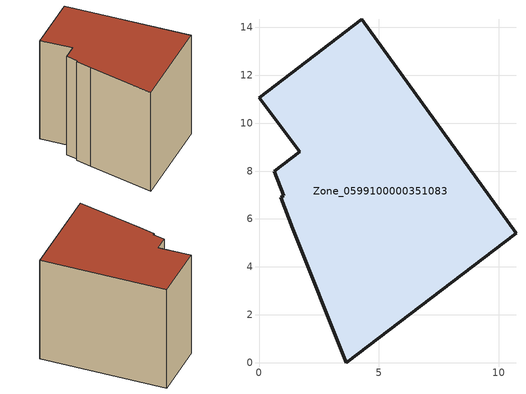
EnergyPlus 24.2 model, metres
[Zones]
Zone_0599100000351083
 floor ground (C_G): 4.28,14.34 10.73,5.4 3.65,0 1.41,5.59 0.91,6.91 1.04,6.96 0.63,7.99 1.71,8.81 0,11.07 z0
 wall outside (C_F): 1.71,8.81 0.63,7.99 1.04,6.96 0.91,6.91 1.41,5.59 3.65,0 10.73,5.4 4.28,14.34 0,11.07 1.71,8.81 z0:9.43
 roof outside (C_R): 4.28,14.34 0,11.07 1.71,8.81 0.63,7.99 1.04,6.96 0.91,6.91 1.41,5.59 3.65,0 10.73,5.4 z9.43
[BUILDING]
Pand.0599100000351083: North Axis=0; Terrain=City; Loads Convergence Tolerance Value=0.04; Temperature Convergence Tolerance Value=0.4; Solar Distribution=FullExterior; Maximum Number of Warmup Days=25; Minimum Number of Warmup Days=1
[Site:Location]
Rotterdam.The.Hague.AP_ZH_NLD Design_Conditions: Latitude=51.96; Longitude=4.45; Time Zone=1; Elevation=-4.5
[SITE:GROUNDTEMPERATURE:BUILDINGSURFACE]
18, 18, 18, 18, 18, 18, 18, 18, 18, 18, 18, 18
[MATERIAL] Thermal Absorptance=0.9; Solar Absorptance=0.7; Visible Absorptance=0.7
Name | Roughness | Thickness | Conductivity | Density | Specific Heat
G.TC.1992-2005 | MediumSmooth | 0.15 | 0.06 | 540 | 1210
F.TC.1992-2005 | Rough | 0.3 | 0.12 | 1920 | 840
R.TC.1992-2005 | MediumRough | 0.2 | 0.08 | 1500 | 1000
[CONSTRUCTION]
C_G: G.TC.1992-2005
C_F: F.TC.1992-2005
C_R: R.TC.1992-2005
[ZONE]
Zone_0599100000351083: Type=1; Multiplier=1; Ceiling Height=Autocalculate; Volume=Autocalculate; Floor Area=autocalculate; Part of Total Floor Area=Yes
[ZONEINFILTRATION:DESIGNFLOWRATE]
Infil_Zone_0599100000351083: Zone or ZoneList or Space or SpaceList=Zone_0599100000351083; Schedule=AlwaysOn; Design Flow Rate Calculation Method=Flow/Area; Flow Rate per Floor Area=0.0015; Constant Term Coefficient=1; Temperature Term Coefficient=0; Velocity Term Coefficient=0; Velocity Squared Term Coefficient=0
[HVACTEMPLATE:ZONE:IDEALLOADSAIRSYSTEM]
Zone_0599100000351083: Maximum Heating Supply Air Temperature=50; Minimum Cooling Supply Air Temperature=13; Maximum Heating Supply Air Humidity Ratio=0.0156; Minimum Cooling Supply Air Humidity Ratio=0.0077; Heating Limit=NoLimit; Cooling Limit=NoLimit; Dehumidification Control Type=ConstantSensibleHeatRatio; Cooling Sensible Heat Ratio=0.7; Dehumidification Setpoint=60; Humidification Control Type=None; Humidification Setpoint=30; Outdoor Air Method=None; Outdoor Air Flow Rate per Person=0.00944; Outdoor Air Flow Rate per Zone Floor Area=0; Outdoor Air Flow Rate per Zone=0; Demand Controlled Ventilation Type=None; Outdoor Air Economizer Type=NoEconomizer; Heat Recovery Type=None; Sensible Heat Recovery Effectiveness=0.7; Latent Heat Recovery Effectiveness=0.65
[ZONECONTROL:THERMOSTAT]
ThermostatControl_Zone_0599100000351083: Zone or ZoneList=Zone_0599100000351083; Control Type Schedule=DualSetpointControlType; Control 1=Thermostat_Zone_0599100000351083; Temperature Difference Between Cutout And Setpoint=0
[THERMOSTATSETPOINT:DUALSETPOINT]
Thermostat_Zone_0599100000351083: Heating Setpoint Temperature Schedule=HeatingSetpoint_Zone_0599100000351083; Cooling Setpoint Temperature Schedule=CoolingSetpoint_Zone_0599100000351083
[SCHEDULE:COMPACT]
HeatingSetpoint_Zone_0599100000351083: Through: 12/31, For: AllDays, Until: 24:00, 21
CoolingSetpoint_Zone_0599100000351083: Through: 12/31, For: AllDays, Until: 24:00, 24
DualSetpointControlType: Through: 12/31, For: AllDays, Until: 24:00, 4
AlwaysOn: Through: 12/31, For: AllDays, Until: 24:00, 1
